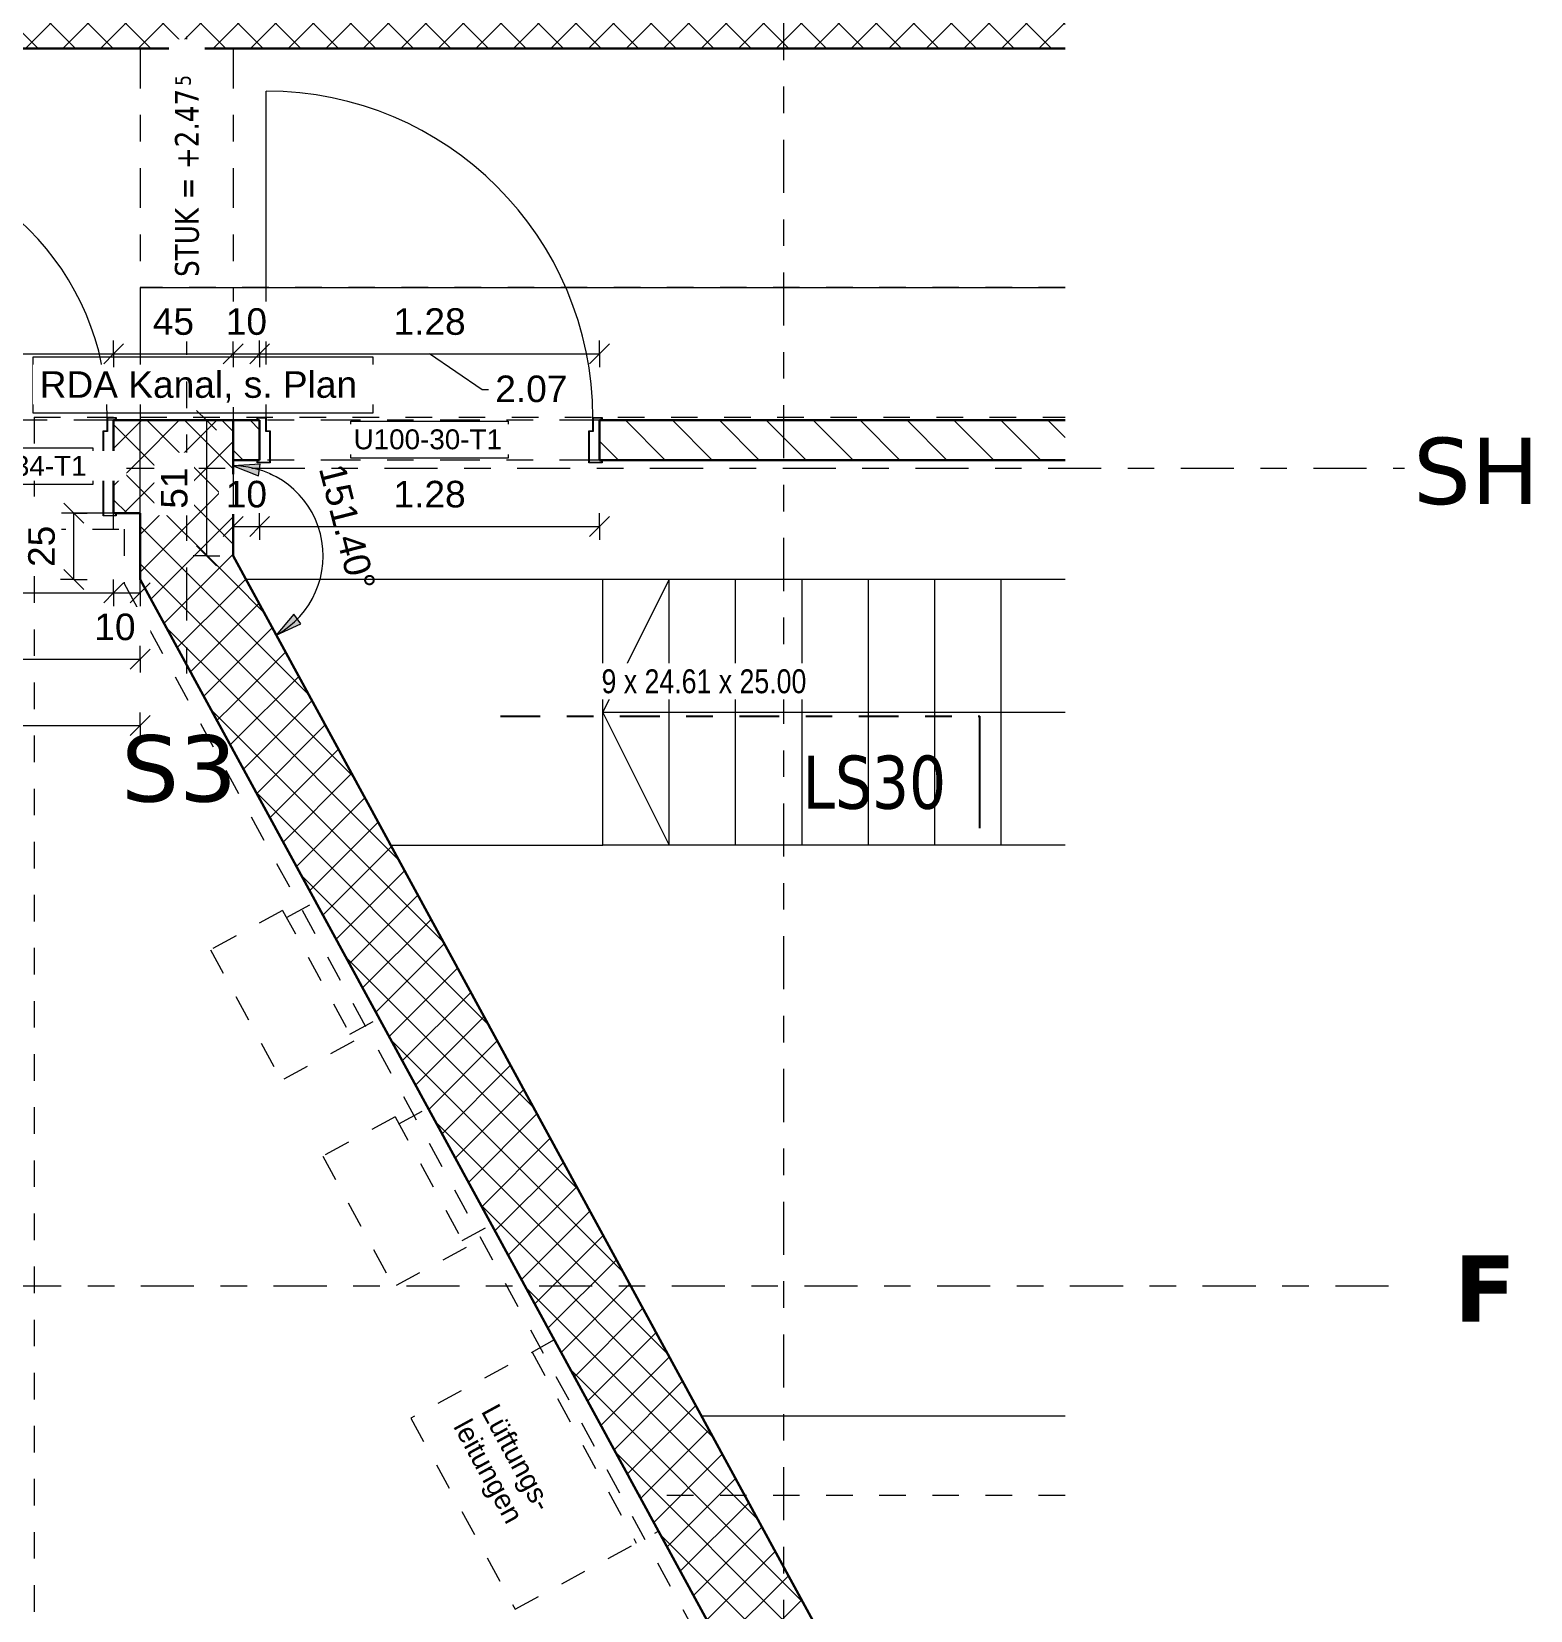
# Model space of a CAD drawing. Header units: metres. Extents: x -85.4 to -16.9, y -4 to 38.1.
# Drawn here: x -22.57 to -16.93, y 12.09 to 18.04 of the extents above; entities that cross this region are included whole.
import ezdxf

# ---------------------------------------------------------------- set-up
doc = ezdxf.new("R2010")
doc.units = ezdxf.units.M
for name, pattern in [('_Rasterlinie_', [0.375, 0.2, -0.05, 0.075, -0.05]), ('_Schnittlinie_', [0.3, 0.15, -0.05, 0.05, -0.05]), ('_Verdeckte Linien_', [0.15, 0.1, -0.05]), ('Gestrichelt', [0.1, 0.05, -0.05]), ('Grundrissdarstellung Sturz', [0.25, 0.15, -0.05, 0, -0.05]), ('Strichpunkt - Fein', [0.2, 0.1, -0.05, 0, -0.05]), ('Strichpunkt - Weit', [0.5, 0.2, -0.15, 0, -0.15])]:
    doc.linetypes.add(name, pattern=pattern)
for name, color, linetype, lineweight in [('A-____-____-DIMS', 7, 'Continuous', 5), ('A-____-____-DIMS-50', 7, 'Continuous', 5), ('A-____-NOTE-TEXT', 7, 'Continuous', 9), ('A-DETL-____-HDLN', 7, '_Verdeckte Linien_', 9), ('A-DETL-GENF-OTLN', 7, 'Continuous', 9), ('A-DOOR-____-IDEN', 7, 'Continuous', 5), ('A-DOOR-____-OTLN', 7, 'Continuous', 9), ('A-DOOR-FRAM-MCUT', 7, 'Continuous', 9), ('A-DOOR-OPNG-OTLN', 7, 'Continuous', 9), ('A-FLOR-____-OVHD', 7, 'Strichpunkt - Fein', 9), ('A-WALL-____-MCUT', 7, 'Continuous', 35), ('A-WALL-____-OTLN', 7, 'Continuous', 9), ('A-WALL-____-PATT', 7, 'Continuous', 35), ('S-GRID-____-OTLN', 7, 'Continuous', 5), ('S-STRS-____-IDEN', 7, 'Continuous', 9), ('S-STRS-____-OTLN', 7, 'Continuous', 9), ('Text', 7, 'Continuous', 5)]:
    doc.layers.add(name, color=color, linetype=linetype, lineweight=lineweight)
for name, color, linetype, lineweight, true_color in [('A-DETL-____-OTLN', 5, 'Continuous', 9, 0x0000ff), ('G-____-____-SYMB', 7, 'Strichpunkt - Weit', 5, 0x008080), ('S-GRID-____-IDEN', 7, 'Continuous', 9, 0x5555aa)]:
    doc.layers.add(name, color=color, linetype=linetype, lineweight=lineweight, true_color=true_color)
doc.styles.add('Arial_1', font='arial.ttf', dxfattribs={"height": 0.075})
doc.styles.add('Arial_2', font='arial.ttf', dxfattribs={"height": 0.1})
doc.styles.add('Arial_5', font='arial.ttf', dxfattribs={"width": 0.8, "height": 0.09})
doc.styles.add('Verdana', font='verdana.ttf', dxfattribs={"width": 0.8, "height": 0.2})
doc.styles.add('Verdana_4', font='verdana.ttf', dxfattribs={"width": 0.8, "height": 0.09})
doc.styles.add('Verdana_5', font='verdana.ttf', dxfattribs={"width": 0.8, "height": 0.058493})
doc.styles.add('Verdana_B', font='verdana.ttf', dxfattribs={"height": 0.25})
doc.dimstyles.new('Arial_2_00mm_fein', dxfattribs={"dimscale": 0.3048, "dimtxt": 0.102026, "dimasz": 0.246063, "dimexe": 0.164042, "dimexo": 0.0625, "dimgap": 0.123031, "dimtad": 1, "dimdec": 1, "dimlfac": 100, "dimrnd": 0.5, "dimdsep": 46, "dimtxsty": 'Arial_2', "dimblk1": 'OBLIQUE', "dimblk2": 'OBLIQUE', "dimsah": 1, "dimcen": 0.09, "dimazin": 0, "dimtfac": 1, "dimtdec": 4, "dimtix": 1, "dimtmove": 0, "dimatfit": 3, "dimfxl": 0.164042, "dimfxlon": 1, "dimtvp": 1, "dimtfill": 1, "dimtolj": 1, "dimtzin": 0, "dimarcsym": 2})
doc.dimstyles.new('Arial_2_00mm_fein_2', dxfattribs={"dimscale": 0.3048, "dimtxt": 0.102026, "dimasz": 0.246063, "dimexe": 0.164042, "dimexo": 0.0625, "dimgap": 0.123031, "dimtad": 1, "dimrnd": 0.005, "dimzin": 0, "dimdsep": 46, "dimtxsty": 'Arial_2', "dimblk1": 'OBLIQUE', "dimblk2": 'OBLIQUE', "dimsah": 1, "dimcen": 0.09, "dimazin": 0, "dimtfac": 1, "dimtdec": 4, "dimtix": 1, "dimtmove": 0, "dimatfit": 3, "dimfxl": 0.164042, "dimfxlon": 1, "dimtvp": 1, "dimtfill": 1, "dimtolj": 1, "dimtzin": 0, "dimarcsym": 2})
doc.dimstyles.new('Pfeil_2_Dezimalstellen_1', dxfattribs={"dimscale": 0.3048, "dimtxt": 0.102026, "dimasz": 0.328084, "dimexe": 0.500328, "dimexo": 0.0625, "dimgap": 0.082021, "dimtad": 1, "dimdec": 1, "dimlfac": 100, "dimrnd": 0.5, "dimdsep": 46, "dimtxsty": 'Arial_2', "dimsah": 1, "dimcen": 0.09, "dimazin": 0, "dimtfac": 1, "dimtdec": 4, "dimtix": 1, "dimtmove": 0, "dimatfit": 3, "dimfxl": 0.500328, "dimfxlon": 1, "dimtvp": 1, "dimtolj": 1, "dimtzin": 0, "dimarcsym": 2})
doc.dimstyles.new('SUB_Rohbau_fein', dxfattribs={"dimscale": 0.3048, "dimtxt": 0.102026, "dimasz": 0.246063, "dimexe": 0.164042, "dimexo": 0.0625, "dimgap": 0.123031, "dimtad": 1, "dimrnd": 0.005, "dimzin": 0, "dimdsep": 46, "dimtxsty": 'Arial_2', "dimblk1": 'OBLIQUE', "dimblk2": 'OBLIQUE', "dimsah": 1, "dimcen": 0.09, "dimazin": 0, "dimtfac": 1, "dimtdec": 4, "dimtix": 1, "dimtmove": 0, "dimatfit": 3, "dimfxl": 0.164042, "dimfxlon": 1, "dimtvp": 1, "dimtfill": 1, "dimtolj": 1, "dimtzin": 0, "dimarcsym": 2})
doc.dimstyles.new('SUB_Rohbau_fein_2', dxfattribs={"dimscale": 0.3048, "dimtxt": 0.102026, "dimasz": 0.246063, "dimexe": 0.164042, "dimexo": 0.0625, "dimgap": 0.123031, "dimtad": 1, "dimdec": 1, "dimlfac": 100, "dimrnd": 0.5, "dimdsep": 46, "dimtxsty": 'Arial_2', "dimblk1": 'OBLIQUE', "dimblk2": 'OBLIQUE', "dimsah": 1, "dimcen": 0.09, "dimazin": 0, "dimtfac": 1, "dimtdec": 4, "dimtix": 1, "dimtmove": 0, "dimatfit": 3, "dimfxl": 0.164042, "dimfxlon": 1, "dimtvp": 1, "dimtfill": 1, "dimtolj": 1, "dimtzin": 0, "dimarcsym": 2})
doc.dimstyles.new('SUB_Rohbau_fein_3', dxfattribs={"dimscale": 0.3048, "dimtxt": 0.102026, "dimasz": 0.246063, "dimexe": 0.164042, "dimexo": 0.0625, "dimgap": 0.123031, "dimtad": 1, "dimdec": 1, "dimlfac": 100, "dimrnd": 0.5, "dimdsep": 46, "dimtxsty": 'Arial_2', "dimblk1": 'OBLIQUE', "dimblk2": 'OBLIQUE', "dimsah": 1, "dimcen": 0.09, "dimazin": 0, "dimtfac": 1, "dimtdec": 4, "dimtix": 1, "dimtmove": 2, "dimatfit": 3, "dimfxl": 0.164042, "dimfxlon": 1, "dimtvp": 1, "dimtfill": 1, "dimtolj": 1, "dimtzin": 0, "dimarcsym": 2})
pattern_1 = [(45, (-1.5, -0.67223), (-0.07071068, 0.07071068), []), (135, (-1.5, -0.67223), (-0.07071068, -0.07071068), [])]

# ---------------------------------------------------------------- blocks, each defined once
blk = doc.blocks.new('TU DF 1 - Stahlzarge - stumpf einschlagend - ML - 1280 x 2070 - EI30-42467745--01_UG_OK_FFB_AF_lo')
at = {"layer": 'A-DOOR-____-OTLN', "linetype": 'Grundrissdarstellung Sturz'}
for p, q in [((-0.64, 0.075), (0.64, 0.075)), ((-0.64, -0.075), (0.64, -0.075))]:
    blk.add_line(p, q, dxfattribs=at)
at = {"layer": 'A-DOOR-FRAM-MCUT'}
for p, q in [((-0.65, 0.085), (-0.6, 0.085)), ((-0.65, 0.075), (-0.65, 0.085)), ((-0.648, 0.075), (-0.65, 0.075)), ((-0.648, 0.083), (-0.648, 0.075)), ((-0.602, 0.083), (-0.648, 0.083)), ((-0.602, -0.033), (-0.602, 0.083)), ((-0.6, 0.085), (-0.6, -0.035)), ((0.6, 0.085), (0.65, 0.085)), ((0.6, -0.035), (0.6, 0.085)), ((0.602, 0.083), (0.602, -0.033)), ((0.648, 0.083), (0.602, 0.083)), ((0.648, 0.075), (0.648, 0.083)), ((0.65, 0.075), (0.648, 0.075)), ((0.65, 0.085), (0.65, 0.075)), ((-0.617, -0.033), (-0.602, -0.033)), ((-0.617, -0.083), (-0.617, -0.033)), ((-0.615, -0.035), (-0.615, -0.085)), ((-0.6, -0.035), (-0.615, -0.035)), ((0.615, -0.035), (0.6, -0.035)), ((0.602, -0.033), (0.617, -0.033)), ((0.615, -0.085), (0.615, -0.035)), ((0.617, -0.033), (0.617, -0.083)), ((-0.65, -0.075), (-0.648, -0.075)), ((-0.65, -0.085), (-0.65, -0.075)), ((-0.615, -0.085), (-0.65, -0.085)), ((-0.648, -0.075), (-0.648, -0.083)), ((-0.648, -0.083), (-0.617, -0.083)), ((0.65, -0.085), (0.615, -0.085)), ((0.617, -0.083), (0.648, -0.083)), ((0.648, -0.075), (0.65, -0.075)), ((0.648, -0.083), (0.648, -0.075)), ((0.65, -0.075), (0.65, -0.085))]:
    blk.add_line(p, q, dxfattribs=at)
at = {"layer": 'A-DOOR-OPNG-OTLN'}
blk.add_line((0.615, -0.085), (0.615, -1.315), dxfattribs=at)
blk.add_arc((0.615, -0.085), 1.23, 180, 270, dxfattribs=at)
blk = doc.blocks.new('TU DF 1 - Stahlzarge - stumpf einschlagend - ML - 1050 x 2140 - EI30-31610280--01_UG_OK_FFB_AF_lo')
at = {"layer": 'A-DOOR-____-OTLN', "linetype": 'Grundrissdarstellung Sturz'}
for p, q in [((-0.525, 0.175), (0.525, 0.175)), ((-0.525, -0.175), (0.525, -0.175))]:
    blk.add_line(p, q, dxfattribs=at)
at = {"layer": 'A-DOOR-FRAM-MCUT'}
for p, q in [((-0.535, 0.185), (-0.485, 0.185)), ((-0.535, 0.175), (-0.535, 0.185)), ((-0.533, 0.183), (-0.533, 0.175)), ((-0.487, 0.183), (-0.533, 0.183)), ((-0.487, -0.133), (-0.487, 0.183)), ((-0.485, 0.185), (-0.485, -0.135)), ((0.485, 0.185), (0.535, 0.185)), ((0.485, -0.135), (0.485, 0.185)), ((0.487, 0.183), (0.487, -0.133)), ((0.533, 0.183), (0.487, 0.183)), ((0.533, 0.175), (0.533, 0.183)), ((0.535, 0.185), (0.535, 0.175)), ((-0.533, 0.175), (-0.535, 0.175)), ((0.535, 0.175), (0.533, 0.175)), ((-0.535, -0.175), (-0.533, -0.175)), ((-0.535, -0.185), (-0.535, -0.175)), ((-0.533, -0.175), (-0.533, -0.183)), ((-0.502, -0.133), (-0.487, -0.133)), ((-0.502, -0.183), (-0.502, -0.133)), ((-0.5, -0.135), (-0.5, -0.185)), ((-0.485, -0.135), (-0.5, -0.135)), ((0.5, -0.135), (0.485, -0.135)), ((0.487, -0.133), (0.502, -0.133)), ((0.5, -0.185), (0.5, -0.135)), ((0.502, -0.133), (0.502, -0.183)), ((0.533, -0.175), (0.535, -0.175)), ((0.533, -0.183), (0.533, -0.175)), ((0.535, -0.175), (0.535, -0.185)), ((-0.5, -0.185), (-0.535, -0.185)), ((-0.533, -0.183), (-0.502, -0.183)), ((0.535, -0.185), (0.5, -0.185)), ((0.502, -0.183), (0.533, -0.183))]:
    blk.add_line(p, q, dxfattribs=at)
at = {"layer": 'A-DOOR-OPNG-OTLN'}
blk.add_line((0.5, -0.185), (0.5, -1.185), dxfattribs=at)
blk.add_arc((0.5, -0.185), 1, 180, 270, dxfattribs=at)
blk = doc.blocks.new('TU Durchgang - Breite variabel - H_ 2475-32266134--01_UG_OK_FFB_AF_lo')
at = {"layer": 'A-DOOR-____-OTLN', "linetype": 'Grundrissdarstellung Sturz'}
for p, q in [((-0.7, 0.1894), (0.7, 0.1894)), ((-0.7, -0.1606), (0.7, -0.1606))]:
    blk.add_line(p, q, dxfattribs=at)
blk = doc.blocks.new('DE_Detailverweis - mit_Rahmen-56961640--01_UG_OK_FFB_AF_lo')
at = {"layer": 'A-DETL-GENF-OTLN', "color": 30, "linetype": 'Strichpunkt - Fein', "true_color": 0xff8000}
for q in [(3.8844, 34.7174), (0, 14.7782)]:
    blk.add_line((0, 34.7174), q, dxfattribs=at)
blk = doc.blocks.new('DIMBLOCK102--01_UG_OK_FFB_AF_lo')
at = {"layer": 'A-____-____-DIMS-50'}
for p, q in [((-21.813, 16.1716), (-21.813, 16.2216)), ((-21.813, 16.1716), (-21.7755, 16.2091)), ((-21.713, 16.1716), (-21.713, 16.2216)), ((-21.713, 16.1716), (-21.6755, 16.2091)), ((-21.813, 16.1716), (-21.8505, 16.1341)), ((-21.813, 16.1716), (-21.713, 16.1716)), ((-21.813, 16.1716), (-21.813, 16.1216)), ((-21.713, 16.1716), (-21.7505, 16.1341)), ((-21.713, 16.1716), (-21.713, 16.1216))]:
    blk.add_line(p, q, dxfattribs=at)
at = {"layer": 'A-____-____-DIMS-50', "color": 0, "insert": (-21.8406, 16.3436), "char_height": 0.1, "width": 0.186088, "attachment_point": 1, "line_spacing_factor": 0.941778, "style": 'Arial_2', "bg_fill": 3, "box_fill_scale": 1.25, "bg_fill_color": 256, "bg_fill_true_color": 13158600, "bg_fill_transparency": 0}
blk.add_mtext('10', dxfattribs=at)
blk = doc.blocks.new('_Oblique')
at = {"color": 0, "linetype": 'ByBlock', "lineweight": -2}
blk.add_line((-0.5, -0.5), (0.5, 0.5), dxfattribs=at)
blk = doc.blocks.new('DIMBLOCK103--01_UG_OK_FFB_AF_lo')
at = {"layer": 'A-____-____-DIMS-50'}
for p, q in [((-21.713, 16.1716), (-21.713, 16.2216)), ((-21.713, 16.1716), (-21.6755, 16.2091)), ((-20.433, 16.1716), (-20.433, 16.2216)), ((-20.433, 16.1716), (-20.3955, 16.2091)), ((-21.713, 16.1716), (-21.7505, 16.1341)), ((-21.713, 16.1716), (-20.433, 16.1716)), ((-21.713, 16.1716), (-21.713, 16.1216)), ((-20.433, 16.1716), (-20.4705, 16.1341)), ((-20.433, 16.1716), (-20.433, 16.1216))]:
    blk.add_line(p, q, dxfattribs=at)
at = {"layer": 'A-____-____-DIMS-50', "color": 0, "insert": (-21.2087, 16.3436), "char_height": 0.1, "width": 0.325653, "attachment_point": 1, "line_spacing_factor": 0.941778, "style": 'Arial_2', "bg_fill": 3, "box_fill_scale": 1.25, "bg_fill_color": 256, "bg_fill_true_color": 13158600, "bg_fill_transparency": 0}
blk.add_mtext('1.28', dxfattribs=at)
blk = doc.blocks.new('DIMBLOCK108--01_UG_OK_FFB_AF_lo')
at = {"layer": 'A-____-____-DIMS-50'}
for p, q in [((-23.313, 15.9216), (-23.313, 15.9716)), ((-23.313, 15.9216), (-23.2755, 15.9591)), ((-22.263, 15.9216), (-22.263, 15.9716)), ((-22.263, 15.9216), (-22.2255, 15.9591)), ((-23.313, 15.9216), (-23.3505, 15.8841)), ((-23.313, 15.9216), (-22.263, 15.9216)), ((-23.313, 15.9216), (-23.313, 15.8716)), ((-22.263, 15.9216), (-22.3005, 15.8841)), ((-22.263, 15.9216), (-22.263, 15.8716))]:
    blk.add_line(p, q, dxfattribs=at)
at = {"layer": 'A-____-____-DIMS-50', "color": 0, "insert": (-22.9237, 16.0936), "char_height": 0.1, "width": 0.325653, "attachment_point": 1, "line_spacing_factor": 0.941778, "style": 'Arial_2', "bg_fill": 3, "box_fill_scale": 1.25, "bg_fill_color": 256, "bg_fill_true_color": 13158600, "bg_fill_transparency": 0}
blk.add_mtext('1.05', dxfattribs=at)
blk = doc.blocks.new('DIMBLOCK109--01_UG_OK_FFB_AF_lo')
at = {"layer": 'A-____-____-DIMS-50'}
for p, q in [((-22.263, 15.9216), (-22.263, 15.9716)), ((-22.263, 15.9216), (-22.2255, 15.9591)), ((-22.163, 15.9216), (-22.163, 15.9716)), ((-22.163, 15.9216), (-22.1255, 15.9591)), ((-22.263, 15.9216), (-22.3005, 15.8841)), ((-22.263, 15.9216), (-22.163, 15.9216)), ((-22.263, 15.9216), (-22.263, 15.8716)), ((-22.163, 15.9216), (-22.2005, 15.8841)), ((-22.163, 15.9216), (-22.163, 15.8716))]:
    blk.add_line(p, q, dxfattribs=at)
at = {"layer": 'A-____-____-DIMS-50', "color": 0, "insert": (-22.3359, 15.8436), "char_height": 0.1, "width": 0.186088, "attachment_point": 1, "line_spacing_factor": 0.941778, "style": 'Arial_2', "bg_fill": 3, "box_fill_scale": 1.25, "bg_fill_color": 256, "bg_fill_true_color": 13158600, "bg_fill_transparency": 0}
blk.add_mtext('10', dxfattribs=at)
blk = doc.blocks.new('DIMBLOCK111--01_UG_OK_FFB_AF_lo')
at = {"layer": 'A-____-____-DIMS-50'}
for p, q in [((-32.408, 15.6716), (-32.408, 15.7216)), ((-32.408, 15.6716), (-32.3705, 15.7091)), ((-22.163, 15.6716), (-22.163, 15.7216)), ((-22.163, 15.6716), (-22.1255, 15.7091)), ((-32.408, 15.6716), (-32.4455, 15.6341)), ((-32.408, 15.6716), (-22.163, 15.6716)), ((-32.408, 15.6716), (-32.408, 15.6216)), ((-22.163, 15.6716), (-22.2005, 15.6341)), ((-22.163, 15.6716), (-22.163, 15.6216))]:
    blk.add_line(p, q, dxfattribs=at)
at = {"layer": 'A-____-____-DIMS-50', "color": 0, "insert": (-27.486, 15.8436), "char_height": 0.1, "width": 0.481134, "attachment_point": 1, "line_spacing_factor": 0.941778, "style": 'Arial_2', "bg_fill": 3, "box_fill_scale": 1.25, "bg_fill_color": 256, "bg_fill_true_color": 13158600, "bg_fill_transparency": 0}
blk.add_mtext('10.24\\A2\\H0.5x;\\S5^  ;\\H2x;', dxfattribs=at)
blk = doc.blocks.new('DIMBLOCK114--01_UG_OK_FFB_AF_lo')
at = {"layer": 'A-____-____-DIMS-50'}
for p, q in [((-26.403, 15.4216), (-26.403, 15.4716)), ((-22.163, 15.4216), (-22.163, 15.4716)), ((-26.403, 15.4216), (-26.4405, 15.3841)), ((-26.403, 15.4216), (-26.3655, 15.4591)), ((-26.403, 15.4216), (-22.163, 15.4216)), ((-26.403, 15.4216), (-26.403, 15.3716)), ((-22.163, 15.4216), (-22.2005, 15.3841)), ((-22.163, 15.4216), (-22.1255, 15.4591)), ((-22.163, 15.4216), (-22.163, 15.3716))]:
    blk.add_line(p, q, dxfattribs=at)
at = {"layer": 'A-____-____-DIMS-50', "color": 0, "insert": (-24.4187, 15.5936), "char_height": 0.1, "width": 0.325653, "attachment_point": 1, "line_spacing_factor": 0.941778, "style": 'Arial_2', "bg_fill": 3, "box_fill_scale": 1.25, "bg_fill_color": 256, "bg_fill_true_color": 13158600, "bg_fill_transparency": 0}
blk.add_mtext('4.24', dxfattribs=at)
blk = doc.blocks.new('DIMBLOCK365--01_UG_OK_FFB_AF_lo')
at = {"layer": 'A-____-____-DIMS-50'}
for p, q in [((-23.313, 16.8216), (-23.313, 16.8716)), ((-23.313, 16.8216), (-23.2755, 16.8591)), ((-22.263, 16.8216), (-22.263, 16.8716)), ((-22.263, 16.8216), (-22.2255, 16.8591)), ((-23.313, 16.8216), (-23.3505, 16.7841)), ((-23.313, 16.8216), (-22.263, 16.8216)), ((-23.313, 16.8216), (-23.313, 16.7716)), ((-22.263, 16.8216), (-22.3005, 16.7841)), ((-22.263, 16.8216), (-22.263, 16.7716))]:
    blk.add_line(p, q, dxfattribs=at)
at = {"layer": 'A-____-____-DIMS-50', "color": 0, "char_height": 0.1, "width": 0.325653, "attachment_point": 1, "line_spacing_factor": 0.941778, "style": 'Arial_2', "bg_fill": 3, "box_fill_scale": 1.25, "bg_fill_color": 256, "bg_fill_true_color": 13158600, "bg_fill_transparency": 0}
for s, insert in [('1.05', (-22.9237, 16.9936)), ('2.14', (-22.9237, 16.7569))]:
    blk.add_mtext(s, dxfattribs=dict(at, insert=insert))
blk = doc.blocks.new('DIMBLOCK366--01_UG_OK_FFB_AF_lo')
at = {"layer": 'A-____-____-DIMS-50'}
for p, q in [((-22.263, 16.8216), (-22.263, 16.8716)), ((-22.263, 16.8216), (-22.2255, 16.8591)), ((-21.813, 16.8216), (-21.813, 16.8716)), ((-21.813, 16.8216), (-21.7755, 16.8591)), ((-22.263, 16.8216), (-22.3005, 16.7841)), ((-22.263, 16.8216), (-21.813, 16.8216)), ((-22.263, 16.8216), (-22.263, 16.7716)), ((-21.813, 16.8216), (-21.8505, 16.7841)), ((-21.813, 16.8216), (-21.813, 16.7716))]:
    blk.add_line(p, q, dxfattribs=at)
at = {"layer": 'A-____-____-DIMS-50', "color": 0, "insert": (-22.1156, 16.9936), "char_height": 0.1, "width": 0.186088, "attachment_point": 1, "line_spacing_factor": 0.941778, "style": 'Arial_2', "bg_fill": 3, "box_fill_scale": 1.25, "bg_fill_color": 256, "bg_fill_true_color": 13158600, "bg_fill_transparency": 0}
blk.add_mtext('45', dxfattribs=at)
blk = doc.blocks.new('DIMBLOCK367--01_UG_OK_FFB_AF_lo')
at = {"layer": 'A-____-____-DIMS-50'}
for p, q in [((-21.813, 16.8216), (-21.813, 16.8716)), ((-21.813, 16.8216), (-21.7755, 16.8591)), ((-21.713, 16.8216), (-21.713, 16.8716)), ((-21.713, 16.8216), (-21.6755, 16.8591)), ((-21.813, 16.8216), (-21.8505, 16.7841)), ((-21.813, 16.8216), (-21.713, 16.8216)), ((-21.813, 16.8216), (-21.813, 16.7716)), ((-21.713, 16.8216), (-21.7505, 16.7841)), ((-21.713, 16.8216), (-21.713, 16.7716))]:
    blk.add_line(p, q, dxfattribs=at)
at = {"layer": 'A-____-____-DIMS-50', "color": 0, "insert": (-21.8406, 16.9936), "char_height": 0.1, "width": 0.186088, "attachment_point": 1, "line_spacing_factor": 0.941778, "style": 'Arial_2', "bg_fill": 3, "box_fill_scale": 1.25, "bg_fill_color": 256, "bg_fill_true_color": 13158600, "bg_fill_transparency": 0}
blk.add_mtext('10', dxfattribs=at)
blk = doc.blocks.new('DIMBLOCK368--01_UG_OK_FFB_AF_lo')
at = {"layer": 'A-____-____-DIMS-50'}
for p, q in [((-21.713, 16.8216), (-21.713, 16.8716)), ((-21.713, 16.8216), (-21.6755, 16.8591)), ((-20.433, 16.8216), (-20.433, 16.8716)), ((-20.433, 16.8216), (-20.3955, 16.8591)), ((-21.713, 16.8216), (-21.7505, 16.7841)), ((-21.713, 16.8216), (-20.433, 16.8216)), ((-21.713, 16.8216), (-21.713, 16.7716)), ((-20.8753, 16.6865), (-21.073, 16.8216)), ((-20.433, 16.8216), (-20.4705, 16.7841)), ((-20.433, 16.8216), (-20.433, 16.7716)), ((-20.8253, 16.6865), (-20.8753, 16.6865))]:
    blk.add_line(p, q, dxfattribs=at)
at = {"layer": 'A-____-____-DIMS-50', "color": 0, "insert": (-21.2087, 16.9936), "char_height": 0.1, "width": 0.325653, "attachment_point": 1, "line_spacing_factor": 0.941778, "style": 'Arial_2', "bg_fill": 3, "box_fill_scale": 1.25, "bg_fill_color": 256, "bg_fill_true_color": 13158600, "bg_fill_transparency": 0}
blk.add_mtext('1.28', dxfattribs=at)
at = {"layer": 'A-____-____-DIMS-50', "color": 0, "insert": (-20.8253, 16.7402), "char_height": 0.1, "width": 0.325653, "attachment_point": 1, "line_spacing_factor": 0.941778, "style": 'Arial_2', "bg_fill": 3, "box_fill_scale": 1.25, "bg_fill_color": 256, "bg_fill_true_color": 13158600, "bg_fill_transparency": 0}
blk.add_mtext('2.07', dxfattribs=at)
blk = doc.blocks.new('Schnitt - Name _Anfang-23756349--01_UG_OK_FFB_AF_lo')
at = {"layer": 'G-____-____-SYMB', "color": 1, "linetype": 'Continuous', "lineweight": 30, "true_color": 0xff0000}
blk.add_line((0, 0.00843), (0, 0), dxfattribs=at)
blk = doc.blocks.new('DIMBLOCK493--01_UG_OK_FFB_AF_lo')
at = {"layer": 'A-____-____-DIMS-50'}
for p, q in [((-22.413, 16.2216), (-22.4505, 16.2591)), ((-22.413, 16.2216), (-22.463, 16.2216)), ((-22.413, 15.9716), (-22.413, 16.2216)), ((-22.413, 16.2216), (-22.3755, 16.1841)), ((-22.413, 16.2216), (-22.363, 16.2216)), ((-22.413, 15.9716), (-22.4505, 16.0091)), ((-22.413, 15.9716), (-22.463, 15.9716)), ((-22.413, 15.9716), (-22.3755, 15.9341)), ((-22.413, 15.9716), (-22.363, 15.9716))]:
    blk.add_line(p, q, dxfattribs=at)
at = {"layer": 'A-____-____-DIMS-50', "color": 0, "insert": (-22.585, 16.019), "char_height": 0.1, "width": 0.186088, "attachment_point": 1, "rotation": 90, "line_spacing_factor": 0.941778, "style": 'Arial_2', "bg_fill": 3, "box_fill_scale": 1.25, "bg_fill_color": 256, "bg_fill_true_color": 13158600, "bg_fill_transparency": 0}
blk.add_mtext('25', dxfattribs=at)
blk = doc.blocks.new('DIMBLOCK571--01_UG_OK_FFB_AF_lo')
at = {"layer": 'A-____-____-DIMS-50'}
for points in [[(-21.813, 16.3999), (-21.7175, 16.363), (-21.7108, 16.4068)], [(-21.6507, 15.7628), (-21.5577, 15.8056), (-21.5845, 15.8409)]]:
    blk.add_hatch(color=256, dxfattribs=at).paths.add_polyline_path(points)
for p, q in [((-21.813, 16.3999), (-21.813, 16.4637)), ((-21.7108, 16.4068), (-21.813, 16.3999)), ((-21.813, 16.3999), (-21.7175, 16.363)), ((-21.813, 16.3999), (-21.813, 16.2474)), ((-21.7175, 16.363), (-21.7108, 16.4068)), ((-21.6507, 15.7628), (-21.7237, 15.8967)), ((-21.5845, 15.8409), (-21.6507, 15.7628)), ((-21.5577, 15.8056), (-21.5845, 15.8409)), ((-21.6507, 15.7628), (-21.5577, 15.8056)), ((-21.6507, 15.7628), (-21.6507, 15.7628)), ((-21.6507, 15.7628), (-21.6307, 15.726))]:
    blk.add_line(p, q, dxfattribs=at)
blk.add_arc((-21.813, 16.0607), 0.3392, 298.5786, 90, dxfattribs=at)
blk.add_arc((-21.813, 16.0607), 0.3392, 298.5786, 90, dxfattribs=at)
at = {"layer": 'A-____-____-DIMS-50', "color": 0, "insert": (-21.3935, 16.4154), "char_height": 0.1, "width": 0.576368, "attachment_point": 1, "rotation": 284.2893, "line_spacing_factor": 0.941778, "style": 'Arial_2'}
blk.add_mtext('151.40°', dxfattribs=at)
blk = doc.blocks.new('DIMBLOCK578--01_UG_OK_FFB_AF_lo')
at = {"layer": 'A-____-____-DIMS-50'}
for p, q in [((-21.913, 16.5716), (-21.9505, 16.6091)), ((-21.913, 16.5716), (-21.963, 16.5716)), ((-21.913, 16.5716), (-21.913, 16.0607)), ((-21.913, 16.5716), (-21.8755, 16.5341)), ((-21.913, 16.5716), (-21.863, 16.5716)), ((-21.913, 16.0607), (-21.963, 16.0607)), ((-21.913, 16.0607), (-21.9505, 16.0982)), ((-21.913, 16.0607), (-21.8755, 16.0232)), ((-21.913, 16.0607), (-21.863, 16.0607))]:
    blk.add_line(p, q, dxfattribs=at)
at = {"layer": 'A-____-____-DIMS-50', "color": 0, "insert": (-22.085, 16.2386), "char_height": 0.1, "width": 0.186088, "attachment_point": 1, "rotation": 90, "line_spacing_factor": 0.941778, "style": 'Arial_2', "bg_fill": 3, "box_fill_scale": 1.25, "bg_fill_color": 256, "bg_fill_true_color": 13158600, "bg_fill_transparency": 0}
blk.add_mtext('51', dxfattribs=at)

msp = doc.modelspace()

# ---------------------------------------------------------------- hatches: boundary and pattern name
at = {"layer": 'A-WALL-____-PATT', "lineweight": 9}
h = msp.add_hatch(dxfattribs=at)
h.set_pattern_fill('FP_1', color=256, style=0, pattern_type=2)
h.set_pattern_definition(pattern_1)
h.paths.add_polyline_path([(-18.6786, 17.9716), (-18.6786, 18.2716), (-25.493, 18.2716), (-25.493, 17.9716), (-22.8379, 17.9716)])
h = msp.add_hatch(dxfattribs=at)
h.set_pattern_fill('FP_1', color=256, style=0, pattern_type=2)
h.set_pattern_definition(pattern_1)
h.paths.add_polyline_path([(-32.708, 16.2216), (-23.313, 16.2216), (-23.313, 16.5716), (-32.708, 16.5716)])
h.paths.add_polyline_path([(-22.163, 16.2216), (-22.163, 16.5716), (-22.263, 16.5716), (-22.263, 16.2216)])
h = msp.add_hatch(dxfattribs=at)
h.set_pattern_fill('FP_1', color=256, style=0, pattern_type=2)
h.set_pattern_definition(pattern_1)
h.paths.add_polyline_path([(-21.813, 15.329), (-21.813, 16.5716), (-22.163, 16.5716), (-22.163, 15.9716)])
at = {"layer": 'A-WALL-____-PATT', "lineweight": 9, "true_color": 0x787878}
h = msp.add_hatch(dxfattribs=at)
h.set_pattern_fill('FP_3', color=8, style=0, pattern_type=2)
h.set_pattern_definition([(315, (-1.5, -0.67223), (0.08838835, 0.08838835), [])])
h.paths.add_polyline_path([(-18.6786, 16.4216), (-18.6786, 16.5716), (-20.433, 16.5716), (-20.433, 16.4216)])
h.paths.add_polyline_path([(-21.813, 16.4216), (-21.713, 16.4216), (-21.713, 16.5716), (-21.813, 16.5716)])
at = {"layer": 'A-WALL-____-PATT', "lineweight": 9}
h = msp.add_hatch(dxfattribs=at)
h.set_pattern_fill('FP_1', color=256, style=0, pattern_type=2)
h.set_pattern_definition(pattern_1)
h.paths.add_polyline_path([(-19.538, 11.1527), (-19.538, 11.8843), (-21.813, 16.0607), (-21.813, 15.329), (-19.938, 11.887)])

# ---------------------------------------------------------------- linework, layer by layer
at = {"layer": 'A-____-NOTE-TEXT', "color": 30, "lineweight": 5, "true_color": 0xff8000, "flags": 128}
msp.add_lwpolyline([(-22.5666, 16.8102), (-21.2861, 16.8102), (-21.2861, 16.5982), (-22.5666, 16.5982)], close=True, dxfattribs=at)
at = {"layer": 'A-DETL-____-HDLN'}
for p, q in [((-18.6786, 17.0716), (-22.163, 17.0716)), ((-18.6786, 12.5216), (-20.2837, 12.5216))]:
    msp.add_line(p, q, dxfattribs=at)
at = {"layer": 'A-DETL-____-OTLN', "color": 7, "linetype": 'Gestrichelt'}
for p, q in [((-21.612, 14.6988), (-21.5023, 14.7586)), ((-21.6264, 14.7251), (-21.8986, 14.5768)), ((-21.6264, 14.7251), (-21.3585, 14.2334)), ((-21.6264, 14.7251), (-21.3585, 14.2334)), ((-21.8986, 14.5768), (-21.6307, 14.0851)), ((-21.3729, 14.2597), (-21.2631, 14.3195)), ((-21.3585, 14.2334), (-21.6307, 14.0851)), ((-21.1887, 13.9216), (-21.0789, 13.9814)), ((-21.203, 13.948), (-21.4753, 13.7997)), ((-21.203, 13.948), (-20.9351, 13.4562)), ((-21.203, 13.948), (-20.9351, 13.4562)), ((-21.4753, 13.7997), (-21.2074, 13.3079)), ((-20.9495, 13.4825), (-20.8397, 13.5423)), ((-20.9351, 13.4562), (-21.2074, 13.3079)), ((-20.6029, 13.1076), (-21.143, 12.8134)), ((-20.6864, 13.0622), (-20.2941, 12.3421)), ((-21.143, 12.8134), (-20.7508, 12.0933)), ((-20.7508, 12.0933), (-20.2107, 12.3875))]:
    msp.add_line(p, q, dxfattribs=at)
at = {"layer": 'A-DOOR-____-IDEN', "flags": 128}
for points in [[(-21.3691, 16.5684), (-20.7771, 16.5684), (-20.7771, 16.4294), (-21.3691, 16.4294)], [(-22.9341, 16.4684), (-22.3421, 16.4684), (-22.3421, 16.3294), (-22.9341, 16.3294)]]:
    msp.add_lwpolyline(points, close=True, dxfattribs=at)
at = {"layer": 'A-FLOR-____-OVHD'}
for p, q in [((-22.263, 16.1616), (-22.263, 16.2216)), ((-26.343, 16.1616), (-22.223, 16.1616)), ((-22.223, 16.1616), (-22.223, 15.9563)), ((-22.223, 15.9563), (-19.998, 11.8717))]:
    msp.add_line(p, q, dxfattribs=at)
at = {"layer": 'A-WALL-____-MCUT'}
for p, q in [((-29.973, 17.9716), (-18.6786, 17.9716)), ((-22.263, 16.5716), (-22.263, 16.2216)), ((-21.713, 16.5716), (-22.263, 16.5716)), ((-21.813, 16.0607), (-21.813, 16.5716)), ((-21.713, 16.4216), (-21.713, 16.5716)), ((-18.6786, 16.5716), (-20.433, 16.5716)), ((-20.433, 16.5716), (-20.433, 16.4216)), ((-21.813, 16.4216), (-21.713, 16.4216)), ((-20.433, 16.4216), (-18.6786, 16.4216)), ((-22.263, 16.2216), (-22.163, 16.2216)), ((-22.163, 16.2216), (-22.163, 15.9716)), ((-19.538, 11.8843), (-21.813, 16.0607)), ((-22.163, 15.9716), (-19.938, 11.887))]:
    msp.add_line(p, q, dxfattribs=at)
at = {"layer": 'A-WALL-____-MCUT', "lineweight": 9}
msp.add_line((-22.163, 16.2216), (-22.163, 16.5716), dxfattribs=at)
at = {"layer": 'A-WALL-____-OTLN'}
for p, q in [((-22.163, 17.0716), (-22.163, 16.5716)), ((-22.163, 17.0716), (-18.6786, 17.0716)), ((-18.6786, 15.9716), (-19.6697, 15.9716)), ((-20.0485, 12.8216), (-18.6786, 12.8216))]:
    msp.add_line(p, q, dxfattribs=at)
at = {"layer": 'G-____-____-SYMB', "color": 1, "linetype": '_Schnittlinie_', "lineweight": 30, "true_color": 0xff0000}
msp.add_line((-20.8057, 15.457), (-19, 15.457), dxfattribs=at)
at = {"layer": 'S-GRID-____-OTLN', "color": 8, "linetype": '_Rasterlinie_', "true_color": 0x808080}
for p, q in [((-19.738, -3.5715), (-19.738, 26.6349)), ((-33.7426, 16.3916), (-17.3994, 16.3916)), ((-34.6604, 13.3116), (-17.3994, 13.3116))]:
    msp.add_line(p, q, dxfattribs=at)
at = {"layer": 'S-STRS-____-OTLN'}
for p, q in [((-20.4197, 15.9716), (-21.7645, 15.9716)), ((-20.4197, 14.9716), (-20.4197, 15.9716)), ((-20.1697, 15.9716), (-20.4197, 15.9716)), ((-20.4197, 15.4716), (-20.1697, 15.9716)), ((-19.9197, 15.9716), (-20.1697, 15.9716)), ((-20.1697, 14.9716), (-20.1697, 15.9716)), ((-19.6697, 15.9716), (-19.9197, 15.9716)), ((-19.9197, 14.9716), (-19.9197, 15.9716)), ((-19.6697, 14.9716), (-19.6697, 15.9716)), ((-19.4197, 14.9716), (-19.4197, 15.9716)), ((-19.1697, 14.9716), (-19.1697, 15.9716)), ((-18.9197, 14.9716), (-18.9197, 15.9716)), ((-20.1697, 15.4716), (-20.4197, 15.4716)), ((-20.4197, 15.4716), (-20.1697, 14.9716)), ((-19.9197, 15.4716), (-20.1697, 15.4716)), ((-19.6697, 15.4716), (-19.9197, 15.4716)), ((-19.4197, 15.4716), (-19.6697, 15.4716)), ((-19.1697, 15.4716), (-19.4197, 15.4716)), ((-18.9197, 15.4716), (-19.1697, 15.4716)), ((-18.6786, 15.4716), (-18.9197, 15.4716)), ((-21.2197, 14.9716), (-20.4197, 14.9716)), ((-20.1697, 14.9716), (-20.4197, 14.9716)), ((-19.9197, 14.9716), (-20.1697, 14.9716)), ((-19.6697, 14.9716), (-19.9197, 14.9716)), ((-19.4197, 14.9716), (-19.6697, 14.9716)), ((-19.1697, 14.9716), (-19.4197, 14.9716)), ((-18.9197, 14.9716), (-19.1697, 14.9716)), ((-18.6786, 14.9716), (-18.9197, 14.9716))]:
    msp.add_line(p, q, dxfattribs=at)
at = {"layer": 'S-STRS-____-OTLN', "linetype": '_Verdeckte Linien_'}
for p, q in [((-20.4197, 14.9716), (-20.4197, 15.9716)), ((-20.1697, 14.9716), (-20.1697, 15.9716)), ((-19.9197, 14.9716), (-19.9197, 15.9716)), ((-19.6697, 14.9716), (-19.6697, 15.9716)), ((-19.4197, 14.9716), (-19.4197, 15.9716)), ((-19.1697, 14.9716), (-19.1697, 15.9716)), ((-18.9197, 14.9716), (-18.9197, 15.9716))]:
    msp.add_line(p, q, dxfattribs=at)

# ---------------------------------------------------------------- block references
at = {"layer": 'A-DETL-GENF-OTLN', "color": 30, "true_color": 0xff8000}
msp.add_blockref('DE_Detailverweis - mit_Rahmen-56961640--01_UG_OK_FFB_AF_lo', (-22.563, -18.1334), dxfattribs=at)
at = {"layer": 'A-DOOR-____-OTLN'}
for name, p, rotation in [('TU Durchgang - Breite variabel - H_ 2475-32266134--01_UG_OK_FFB_AF_lo', (-22.0024, 17.2716), 270), ('TU DF 1 - Stahlzarge - stumpf einschlagend - ML - 1280 x 2070 - EI30-42467745--01_UG_OK_FFB_AF_lo', (-21.073, 16.4966), 180), ('TU DF 1 - Stahlzarge - stumpf einschlagend - ML - 1050 x 2140 - EI30-31610280--01_UG_OK_FFB_AF_lo', (-22.788, 16.3966), 180)]:
    msp.add_blockref(name, p, dxfattribs=dict(at, rotation=rotation))
at = {"layer": 'G-____-____-SYMB', "color": 1, "linetype": 'Continuous', "lineweight": 30, "true_color": 0xff0000, "xscale": 49.99999999999998, "yscale": 49.99999999999998, "zscale": 49.99999999999998, "rotation": 180}
msp.add_blockref('Schnitt - Name _Anfang-23756349--01_UG_OK_FFB_AF_lo', (-19, 15.457), dxfattribs=at)

# ---------------------------------------------------------------- texts
at = {"layer": 'G-____-____-SYMB', "color": 1, "linetype": 'Continuous', "true_color": 0xff0000, "insert": (-19.6678, 15.3086), "char_height": 0.2, "width": 0.670211, "attachment_point": 1, "style": 'Verdana'}
msp.add_mtext('LS30', dxfattribs=at)
at = {"layer": 'S-GRID-____-IDEN', "color": 8, "lineweight": 5, "true_color": 0x808080, "char_height": 0.25, "attachment_point": 1, "style": 'Verdana_B'}
for s, insert, width in [('SH', (-17.3674, 16.5061), 0.645358), ('S3', (-22.2345, 15.3857), 0.593249), ('\\fVerdana|b1|i0|c0|p34|;F', (-17.2136, 13.4261), 0.272574)]:
    msp.add_mtext(s, dxfattribs=dict(at, insert=insert, width=width))
at = {"layer": 'Text', "char_height": 0.075, "attachment_point": 1, "rotation": 298.5786, "style": 'Arial_1'}
for s, insert, width in [('Lüftungs-', (-20.8147, 12.8748), 0.541139), ('leitungen', (-20.9192, 12.8179), 0.51308)]:
    msp.add_mtext(s, dxfattribs=dict(at, insert=insert, width=width))

# ---------------------------------------------------------------- next in the draw order: texts
at = {"layer": 'A-____-NOTE-TEXT', "color": 30, "lineweight": 5, "true_color": 0xff8000, "insert": (-22.5416, 16.7563), "char_height": 0.1, "width": 1.48713, "attachment_point": 1, "style": 'Arial_2', "bg_fill": 3, "box_fill_scale": 1.25, "bg_fill_color": 256, "bg_fill_true_color": 13158600, "bg_fill_transparency": 0}
msp.add_mtext('RDA Kanal, s. Plan', dxfattribs=at)
at = {"layer": 'A-DOOR-____-IDEN', "char_height": 0.075, "width": 0.689451, "attachment_point": 1, "style": 'Arial_1', "bg_fill": 3, "box_fill_scale": 1.25, "bg_fill_color": 256, "bg_fill_true_color": 13158600, "bg_fill_transparency": 0}
for s, insert in [('U100-30-T1', (-21.3591, 16.5375)), ('U100-34-T1', (-22.9241, 16.4375))]:
    msp.add_mtext(s, dxfattribs=dict(at, insert=insert))
at = {"layer": 'S-STRS-____-IDEN', "lineweight": 5, "insert": (-20.425, 15.6336), "char_height": 0.09, "width": 0.90751, "attachment_point": 1, "style": 'Arial_5', "bg_fill": 3, "box_fill_scale": 1.25, "bg_fill_color": 256, "bg_fill_true_color": 13158600, "bg_fill_transparency": 0}
msp.add_mtext('9 x 24.61 x 25.00', dxfattribs=at)

# ---------------------------------------------------------------- next in the draw order: dimensions: what is measured, and where the dimension line sits
at = {"layer": 'A-____-____-DIMS'}
for base, p1, p2, dimstyle, override, picture, middle in [((-21.713, 16.1716), (-21.813, 16.2216), (-21.713, 16.2216), 'SUB_Rohbau_fein_2', {"dimpost": '<>', "dimfxl": 0.1}, 'DIMBLOCK102--01_UG_OK_FFB_AF_lo', (-21.763, 16.2601)), ((-22.263, 15.9216), (-23.313, 15.9716), (-22.263, 15.9716), 'SUB_Rohbau_fein', {"dimpost": '<>', "dimfxl": 1.05}, 'DIMBLOCK108--01_UG_OK_FFB_AF_lo', (-22.788, 16.0101))]:
    dim = msp.add_linear_dim(base=base, p1=p1, p2=p2, dimstyle=dimstyle, override=override, dxfattribs=at)
    dim.commit()
    dim.dimension.update_dxf_attribs({"geometry": picture, "text_midpoint": middle})

# ---------------------------------------------------------------- next in the draw order: texts
at = {"layer": 'A-____-NOTE-TEXT', "color": 30, "lineweight": 5, "true_color": 0xff8000, "insert": (-22.5416, 16.7563), "char_height": 0.1, "width": 1.48713, "attachment_point": 1, "style": 'Arial_2', "bg_fill": 3, "box_fill_scale": 1.25, "bg_fill_color": 256, "bg_fill_true_color": 13158600, "bg_fill_transparency": 0}
msp.add_mtext('RDA Kanal, s. Plan', dxfattribs=at)

# ---------------------------------------------------------------- next in the draw order: dimensions: what is measured, and where the dimension line sits
at = {"layer": 'A-____-____-DIMS'}
dim = msp.add_linear_dim(base=(-20.433, 16.1716), p1=(-21.713, 16.2216), p2=(-20.433, 16.2216), dimstyle='SUB_Rohbau_fein', override={"dimpost": '<>', "dimfxl": 1.28}, dxfattribs=at)
dim.commit()
dim.dimension.update_dxf_attribs({"geometry": 'DIMBLOCK103--01_UG_OK_FFB_AF_lo', "text_midpoint": (-21.073, 16.2601)})
dim = msp.add_linear_dim(base=(-22.163, 15.9216), p1=(-22.263, 15.9716), p2=(-22.163, 15.9716), dimstyle='SUB_Rohbau_fein_3', override={"dimpost": '<>', "dimfxl": 0.1}, dxfattribs=at)
dim.commit()
dim.dimension.update_dxf_attribs({"geometry": 'DIMBLOCK109--01_UG_OK_FFB_AF_lo', "text_midpoint": (-22.2428, 15.7769), "dimtype": 160})

# ---------------------------------------------------------------- next in the draw order: linework, layer by layer
at = {"layer": 'S-GRID-____-OTLN', "color": 8, "linetype": '_Rasterlinie_', "true_color": 0x808080}
msp.add_line((-21.988, 28.0176), (-21.988, 15.5711), dxfattribs=at)

# ---------------------------------------------------------------- next in the draw order: dimensions: what is measured, and where the dimension line sits
at = {"layer": 'A-____-____-DIMS'}
for base, p1, p2, text, dimstyle, override, picture, middle in [((-22.263, 16.8216), (-23.313, 16.8716), (-22.263, 16.8716), '<>\\X2.14', 'Arial_2_00mm_fein_2', {"dimpost": '<>', "dimfxl": 1.05}, 'DIMBLOCK365--01_UG_OK_FFB_AF_lo', (-22.788, 16.8216)), ((-22.163, 15.6716), (-32.408, 15.7216), (-22.163, 15.7216), '\\A1;10.24\\Q;{\\A1;{\\H0.5x;\\S5^ ;}}', 'SUB_Rohbau_fein', {"dimpost": '<>', "dimfxl": 10.245}, 'DIMBLOCK111--01_UG_OK_FFB_AF_lo', (-27.2855, 15.7601))]:
    dim = msp.add_linear_dim(base=base, p1=p1, p2=p2, text=text, dimstyle=dimstyle, override=override, dxfattribs=at)
    dim.commit()
    dim.dimension.update_dxf_attribs({"geometry": picture, "text_midpoint": middle})
dim = msp.add_angular_dim_3p(base=(-21.4799, 15.9963), center=(-21.813, 16.0607), p1=(-21.6307, 15.726), p2=(-21.813, 16.4637), dimstyle='Pfeil_2_Dezimalstellen_1', override={"dimpost": '<>', "dimfxl": 0.759823}, dxfattribs=at)
dim.commit()
dim.dimension.update_dxf_attribs({"geometry": 'DIMBLOCK571--01_UG_OK_FFB_AF_lo', "text_midpoint": (-21.4106, 16.1632)})
dim = msp.add_linear_dim(base=(-22.413, 16.2216), p1=(-22.363, 15.9716), p2=(-22.463, 16.2216), angle=90, dimstyle='SUB_Rohbau_fein_2', override={"dimpost": '<>', "dimfxl": 0.269262}, dxfattribs=at)
dim.commit()
dim.dimension.update_dxf_attribs({"geometry": 'DIMBLOCK493--01_UG_OK_FFB_AF_lo', "text_midpoint": (-22.5016, 16.0966)})

# ---------------------------------------------------------------- next in the draw order: texts
at = {"layer": 'A-DOOR-____-IDEN', "insert": (-22.0322, 17.1116), "char_height": 0.09, "width": 0.872236, "attachment_point": 1, "rotation": 90, "style": 'Verdana_4', "bg_fill": 3, "box_fill_scale": 1.25, "bg_fill_color": 256, "bg_fill_true_color": 13158600, "bg_fill_transparency": 0}
msp.add_mtext('STUK = +2.47', dxfattribs=at)

# ---------------------------------------------------------------- next in the draw order: dimensions: what is measured, and where the dimension line sits
at = {"layer": 'A-____-____-DIMS'}
for base, p1, p2, dimstyle, override, picture, middle in [((-21.813, 16.8216), (-22.263, 16.8716), (-21.813, 16.7716), 'Arial_2_00mm_fein', {"dimpost": '<>', "dimfxl": 0.460977}, 'DIMBLOCK366--01_UG_OK_FFB_AF_lo', (-22.038, 16.9099)), ((-22.163, 15.4216), (-26.403, 15.4716), (-22.163, 15.4716), 'SUB_Rohbau_fein', {"dimpost": '<>', "dimfxl": 4.24}, 'DIMBLOCK114--01_UG_OK_FFB_AF_lo', (-24.283, 15.5093))]:
    dim = msp.add_linear_dim(base=base, p1=p1, p2=p2, dimstyle=dimstyle, override=override, dxfattribs=at)
    dim.commit()
    dim.dimension.update_dxf_attribs({"geometry": picture, "text_midpoint": middle})
dim = msp.add_linear_dim(base=(-21.913, 16.0607), p1=(-21.863, 16.5716), p2=(-21.863, 16.0607), angle=90, dimstyle='SUB_Rohbau_fein_2', override={"dimpost": '<>', "dimfxl": 0.51086}, dxfattribs=at)
dim.commit()
dim.dimension.update_dxf_attribs({"geometry": 'DIMBLOCK578--01_UG_OK_FFB_AF_lo', "text_midpoint": (-22.0016, 16.3161)})

# ---------------------------------------------------------------- next in the draw order: texts
at = {"layer": 'A-DOOR-____-IDEN', "insert": (-22.0308, 17.8313), "char_height": 0.0585, "width": 0.051308, "attachment_point": 1, "rotation": 90, "style": 'Verdana_5', "bg_fill": 3, "box_fill_scale": 1.25, "bg_fill_color": 256, "bg_fill_true_color": 13158600, "bg_fill_transparency": 0}
msp.add_mtext('5', dxfattribs=at)

# ---------------------------------------------------------------- next in the draw order: dimensions: what is measured, and where the dimension line sits
at = {"layer": 'A-____-____-DIMS'}
dim = msp.add_linear_dim(base=(-21.713, 16.8216), p1=(-21.813, 16.7716), p2=(-21.713, 16.8716), dimstyle='Arial_2_00mm_fein', override={"dimpost": '<>', "dimfxl": 0.141421}, dxfattribs=at)
dim.commit()
dim.dimension.update_dxf_attribs({"geometry": 'DIMBLOCK367--01_UG_OK_FFB_AF_lo', "text_midpoint": (-21.763, 16.9101)})

# ---------------------------------------------------------------- next in the draw order: dimensions: what is measured, and where the dimension line sits
dim = msp.add_linear_dim(base=(-20.433, 16.8216), p1=(-21.713, 16.8716), p2=(-20.433, 16.8716), text='<>\\X2.07', dimstyle='Arial_2_00mm_fein_2', override={"dimpost": '<>', "dimfxl": 1.28}, dxfattribs=at)
dim.commit()
dim.dimension.update_dxf_attribs({"geometry": 'DIMBLOCK368--01_UG_OK_FFB_AF_lo', "text_midpoint": (-21.073, 16.8216)})

doc.saveas('drawing.dxf')
